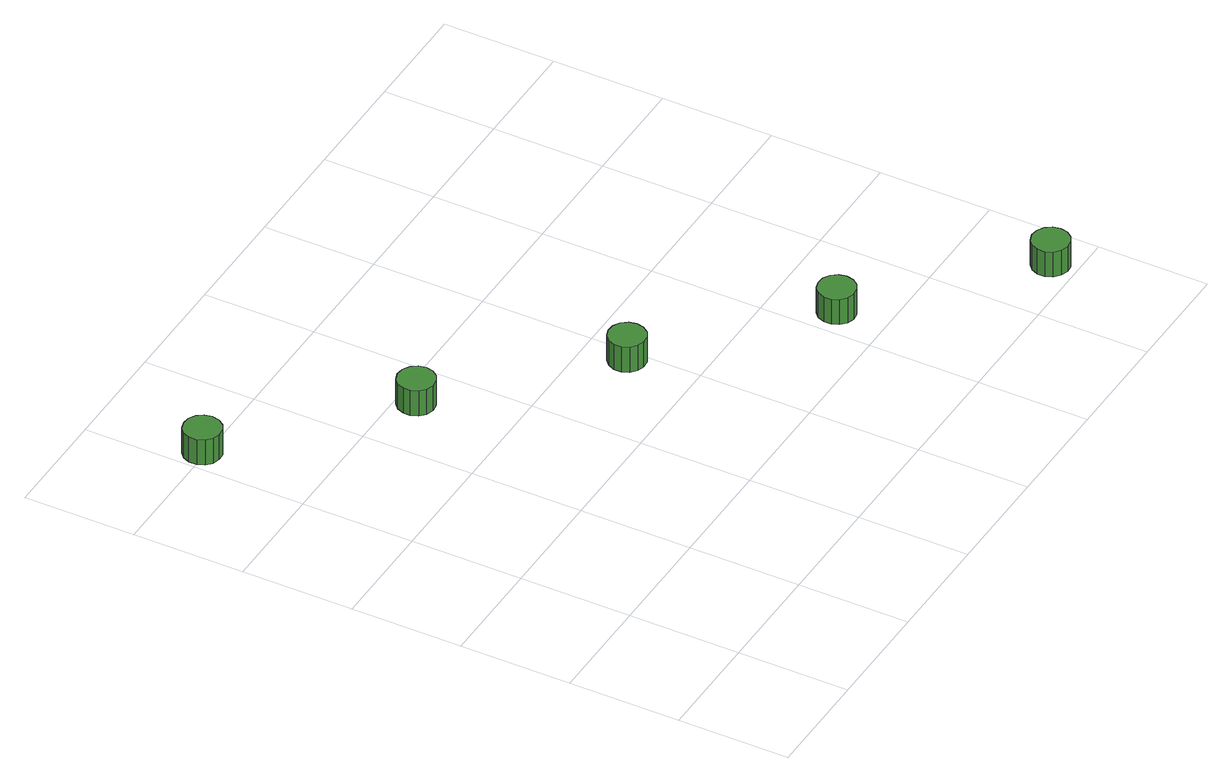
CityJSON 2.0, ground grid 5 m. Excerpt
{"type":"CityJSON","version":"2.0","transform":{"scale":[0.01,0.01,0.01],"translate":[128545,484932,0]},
"CityObjects":{
"tree1":{"type":"SolitaryVegetationObject","attributes":{"function":"something"},"geometry":[{"type":"MultiSurface","lod":"1","boundaries":[[[0,1,2,3,4,5,6,7,8,9,10,11,12,13,14]],[[15,16,17,18,19,20,21,22,23,24,25,26,27,28,29]],[[0,29,28,1]],[[1,28,27,2]],[[2,27,26,3]],[[3,26,25,4]],[[4,25,24,5]],[[5,24,23,6]],[[6,23,22,7]],[[7,22,21,8]],[[8,21,20,9]],[[9,20,19,10]],[[10,19,18,11]],[[11,18,17,12]],[[12,17,16,13]],[[13,16,15,14]],[[14,15,29,0]]]}]},
"tree2":{"type":"SolitaryVegetationObject","attributes":{"function":"something"},"geometry":[{"type":"MultiSurface","lod":"1","boundaries":[[[30,31,32,33,34,35,36,37,38,39,40,41,42,43,44]],[[45,46,47,48,49,50,51,52,53,54,55,56,57,58,59]],[[30,59,58,31]],[[31,58,57,32]],[[32,57,56,33]],[[33,56,55,34]],[[34,55,54,35]],[[35,54,53,36]],[[36,53,52,37]],[[37,52,51,38]],[[38,51,50,39]],[[39,50,49,40]],[[40,49,48,41]],[[41,48,47,42]],[[42,47,46,43]],[[43,46,45,44]],[[44,45,59,30]]]}]},
"tree3":{"type":"SolitaryVegetationObject","attributes":{"function":"something"},"geometry":[{"type":"MultiSurface","lod":"1","boundaries":[[[60,61,62,63,64,65,66,67,68,69,70,71,72,73,74]],[[75,76,77,78,79,80,81,82,83,84,85,86,87,88,89]],[[60,89,88,61]],[[61,88,87,62]],[[62,87,86,63]],[[63,86,85,64]],[[64,85,84,65]],[[65,84,83,66]],[[66,83,82,67]],[[67,82,81,68]],[[68,81,80,69]],[[69,80,79,70]],[[70,79,78,71]],[[71,78,77,72]],[[72,77,76,73]],[[73,76,75,74]],[[74,75,89,60]]]}]},
"tree4":{"type":"SolitaryVegetationObject","attributes":{"function":"something"},"geometry":[{"type":"MultiSurface","lod":"1","boundaries":[[[90,91,92,93,94,95,96,97,98,99,100,101,102,103,104]],[[105,106,107,108,109,110,111,112,113,114,115,116,117,118,119]],[[90,119,118,91]],[[91,118,117,92]],[[92,117,116,93]],[[93,116,115,94]],[[94,115,114,95]],[[95,114,113,96]],[[96,113,112,97]],[[97,112,111,98]],[[98,111,110,99]],[[99,110,109,100]],[[100,109,108,101]],[[101,108,107,102]],[[102,107,106,103]],[[103,106,105,104]],[[104,105,119,90]]]}]},
"tree5":{"type":"SolitaryVegetationObject","attributes":{"function":"something"},"geometry":[{"type":"MultiSurface","lod":"1","boundaries":[[[120,121,122,123,124,125,126,127,128,129,130,131,132,133,134]],[[135,136,137,138,139,140,141,142,143,144,145,146,147,148,149]],[[120,149,148,121]],[[121,148,147,122]],[[122,147,146,123]],[[123,146,145,124]],[[124,145,144,125]],[[125,144,143,126]],[[126,143,142,127]],[[127,142,141,128]],[[128,141,140,129]],[[129,140,139,130]],[[130,139,138,131]],[[131,138,137,132]],[[132,137,136,133]],[[133,136,135,134]],[[134,135,149,120]]]}]}
},
"vertices":[
[170,2507,155],[163,2541,155],[143,2569,155],[113,2586,155],[79,2589,155],[46,2579,155],[21,2556,155],[7,2525,155],[7,2490,155],[21,2459,155],[46,2436,155],[79,2426,155],[113,2429,155],[143,2446,155],[163,2474,155],[163,2474,28],[143,2446,28],[113,2429,28],[79,2426,28],[46,2436,28],[21,2459,28],[7,2490,28],[7,2525,28],[21,2556,28],[46,2579,28],[79,2589,28],[113,2586,28],[143,2569,28],[163,2541,28],[170,2507,28],
[855,1903,162],[848,1936,162],[828,1964,162],[798,1981,162],[764,1985,162],[731,1974,162],[706,1951,162],[692,1920,162],[692,1886,162],[706,1855,162],[731,1832,162],[764,1821,162],[798,1825,162],[828,1842,162],[848,1870,162],[848,1870,35],[828,1842,35],[798,1825,35],[764,1821,35],[731,1832,35],[706,1855,35],[692,1886,35],[692,1920,35],[706,1951,35],[731,1974,35],[764,1985,35],[798,1981,35],[828,1964,35],[848,1936,35],[855,1903,35],
[1533,1310,142],[1526,1343,142],[1506,1371,142],[1476,1388,142],[1442,1391,142],[1410,1381,142],[1384,1358,142],[1370,1327,142],[1370,1293,142],[1384,1261,142],[1410,1238,142],[1442,1228,142],[1476,1231,142],[1506,1248,142],[1526,1276,142],[1526,1276,15],[1506,1248,15],[1476,1231,15],[1442,1228,15],[1410,1238,15],[1384,1261,15],[1370,1293,15],[1370,1327,15],[1384,1358,15],[1410,1381,15],[1442,1391,15],[1476,1388,15],[1506,1371,15],[1526,1343,15],[1533,1310,15],
[2204,716,147],[2197,750,147],[2177,777,147],[2147,795,147],[2113,798,147],[2081,788,147],[2055,765,147],[2042,733,147],[2042,699,147],[2055,668,147],[2081,645,147],[2113,635,147],[2147,638,147],[2177,655,147],[2197,683,147],[2197,683,20],[2177,655,20],[2147,638,20],[2113,635,20],[2081,645,20],[2055,668,20],[2042,699,20],[2042,733,20],[2055,765,20],[2081,788,20],[2113,798,20],[2147,795,20],[2177,777,20],[2197,750,20],[2204,716,20],
[2889,112,147],[2882,145,147],[2862,173,147],[2832,190,147],[2798,194,147],[2766,183,147],[2740,160,147],[2726,129,147],[2726,95,147],[2740,63,147],[2766,41,147],[2798,30,147],[2832,34,147],[2862,51,147],[2882,78,147],[2882,78,20],[2862,51,20],[2832,34,20],[2798,30,20],[2766,41,20],[2740,63,20],[2726,95,20],[2726,129,20],[2740,160,20],[2766,183,20],[2798,194,20],[2832,190,20],[2862,173,20],[2882,145,20],[2889,112,20]
]}
